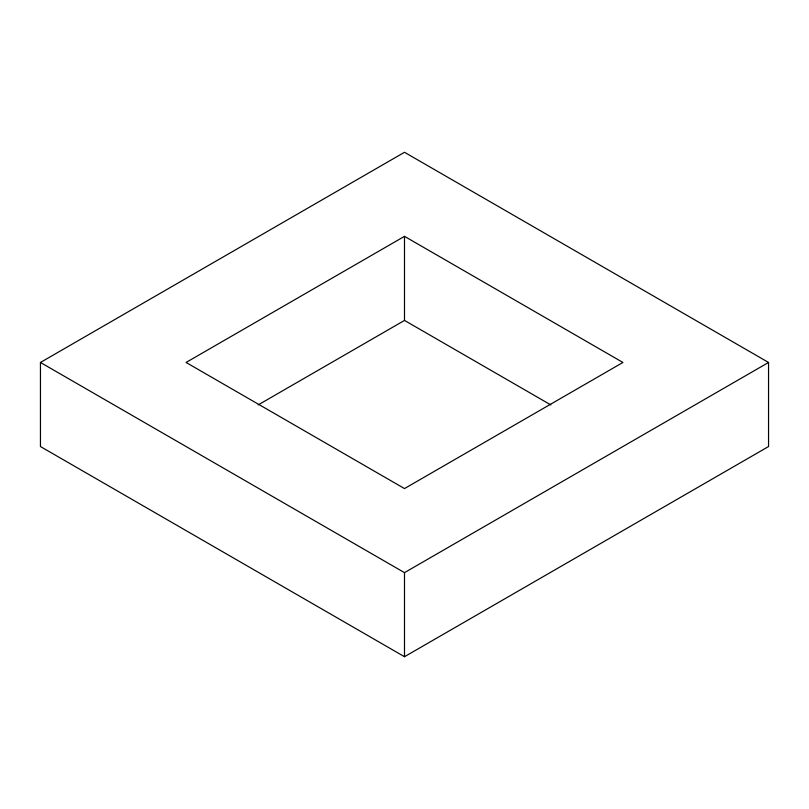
<?xml version="1.0" encoding="UTF-8"?>
<svg xmlns="http://www.w3.org/2000/svg" width="809" height="809" viewBox="0 0 809 809"><rect width="100%" height="100%" fill="white"/><g stroke="black" fill="none" stroke-linecap="round" stroke-linejoin="round"><path stroke-width="1.21" d="M40.45 362.462L404.5 152.284L768.55 362.462L768.55 446.538L404.5 656.716L40.45 446.538L40.45 362.462L404.5 572.641L768.55 362.462M404.5 236.349L186.07 362.462L404.5 488.575L622.93 362.462L404.5 236.349L404.5 320.425L258.152 404.925M404.5 320.425L550.848 404.925M404.5 572.641L404.5 656.716"/></g></svg>
